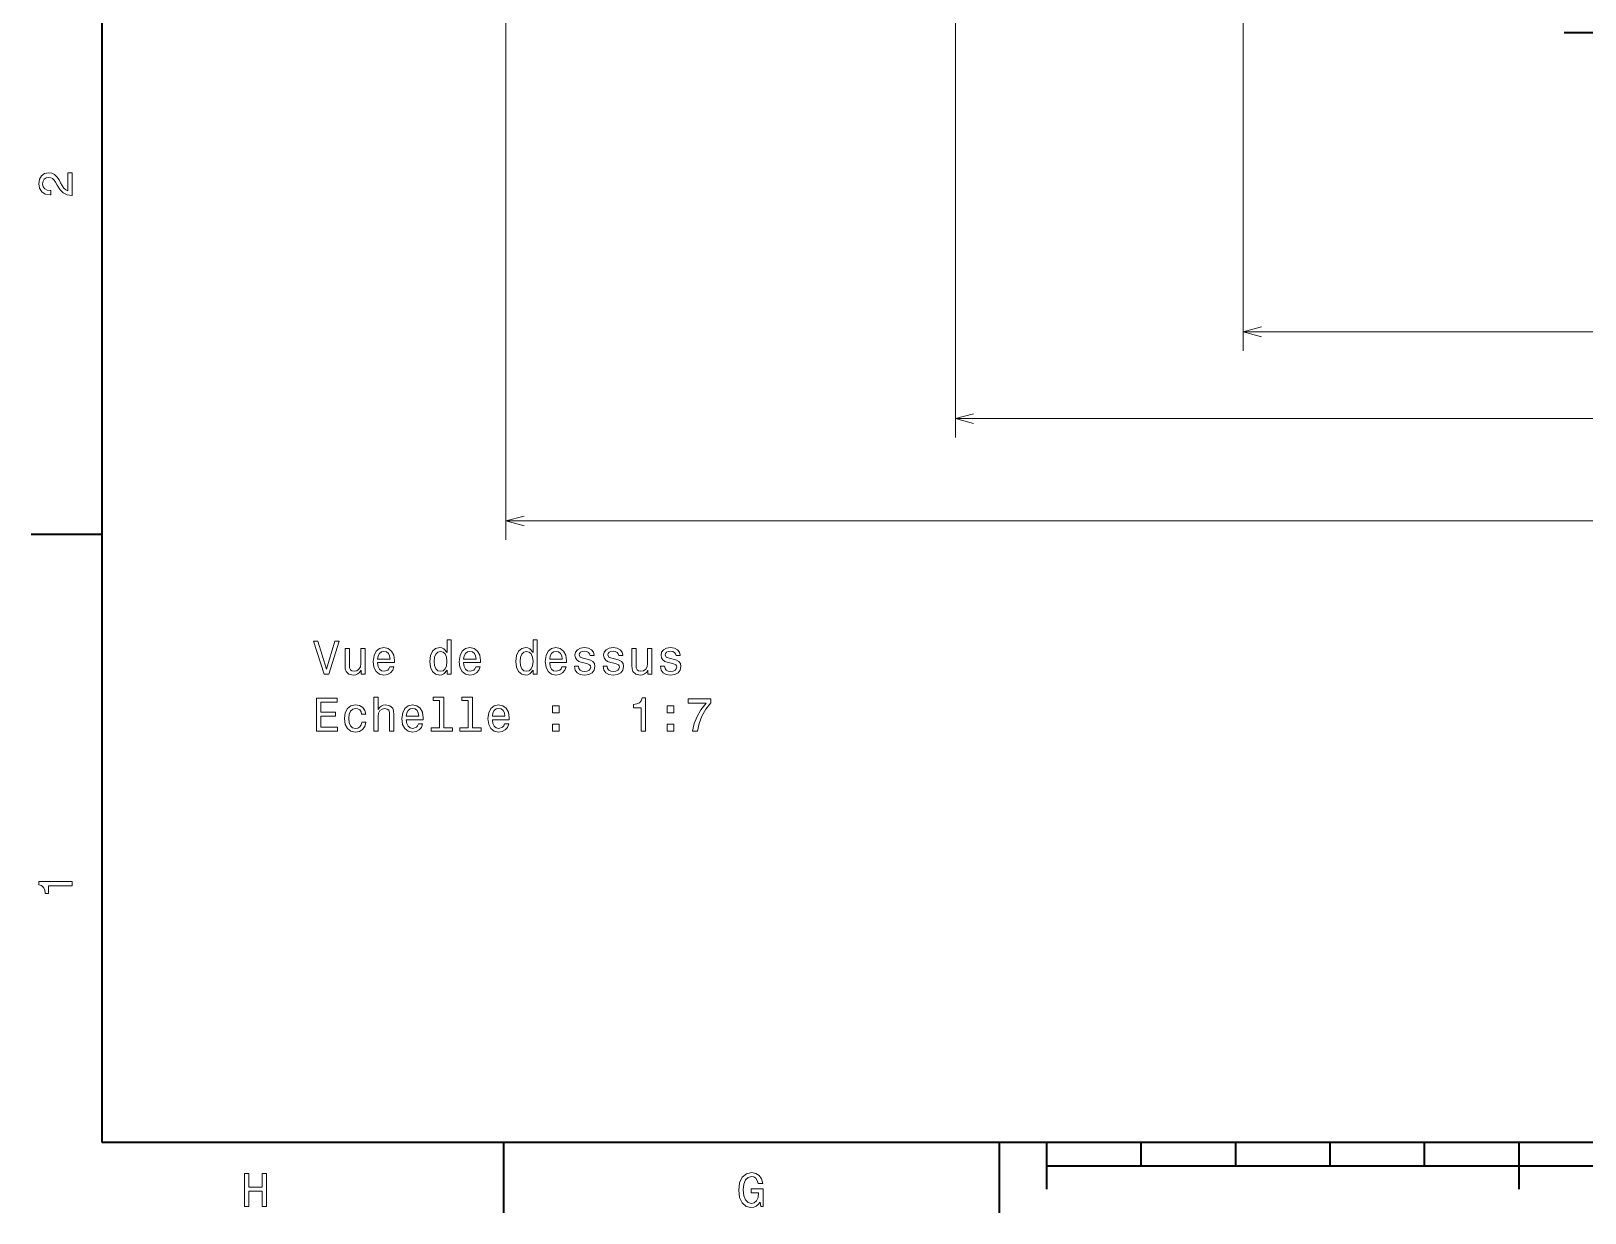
# Model space of a CAD drawing. Extents: x 0 to 420, y 0 to 297.
# Drawn here: x 2.5 to 167, y 2.5 to 127.6 of the extents above; entities that cross this region are included whole.
import ezdxf

# ---------------------------------------------------------------- set-up
doc = ezdxf.new("R2010")
doc.units = 0

msp = doc.modelspace()

# ---------------------------------------------------------------- linework, layer by layer
at = {"color": 7, "lineweight": 35}
for p, q in [((10, 287), (10, 10)), ((10, 10), (410, 10)), ((110, 7.5), (310, 7.5))]:
    msp.add_line(p, q, dxfattribs=at)
at = {"color": 7, "lineweight": 13}
for p, q in [((52.773865, 139.360016), (52.773865, 73.737663)), ((100.356438, 138.537109), (100.356438, 84.559921)), ((130.827286, 135.058762), (130.827286, 93.750725)), ((130.827286, 95.750725), (375.684418, 95.750725)), ((100.356438, 86.559921), (375.684418, 86.559921)), ((52.773865, 75.737663), (375.684418, 75.737663))]:
    msp.add_line(p, q, dxfattribs=at)
at = {"color": 7, "lineweight": 35, "ltscale": 0.089655}
msp.add_line((164.802582, 127.413307), (168.388794, 127.413307), dxfattribs=at)
at = {"color": 7, "lineweight": 35, "ltscale": 0.1875}
for p, q in [((10, 74.300003), (2.5, 74.300003)), ((52.5, 10), (52.5, 2.5)), ((105, 10), (105, 2.5))]:
    msp.add_line(p, q, dxfattribs=at)
at = {"color": 7, "lineweight": 35, "ltscale": 0.125}
for p, q in [((110, 10), (110, 5)), ((160, 10), (160, 5))]:
    msp.add_line(p, q, dxfattribs=at)
at = {"color": 7, "lineweight": 35, "ltscale": 0.0625}
for p, q in [((120, 10), (120, 7.5)), ((130, 10), (130, 7.5)), ((140, 10), (140, 7.5)), ((150, 10), (150, 7.5))]:
    msp.add_line(p, q, dxfattribs=at)
at = {"color": 7, "lineweight": 13}
for points in [[(6.833213, 110.169449), (6.833213, 112.575073), (6.399496, 112.575073), (6.399496, 110.673775), (6.162464, 110.779686), (5.965778, 110.961243), (5.607709, 111.521034), (5.456412, 111.818588), (5.239553, 112.151443), (4.987392, 112.388474), (4.689842, 112.524643), (4.351945, 112.575073), (3.928314, 112.489334), (3.595461, 112.252304), (3.383646, 111.889191), (3.307997, 111.420174), (3.393732, 110.93602), (3.630764, 110.567871), (4.009006, 110.330833), (4.508286, 110.250145), (4.578891, 110.250145), (4.578891, 110.709076), (4.538545, 110.709076), (4.195605, 110.754463), (3.943444, 110.890633), (3.782061, 111.107491), (3.726585, 111.394958), (3.777017, 111.687462), (3.903098, 111.90432), (4.099784, 112.045532), (4.346902, 112.095963), (4.578891, 112.060661), (4.775577, 111.964844), (4.947046, 111.803459), (5.098343, 111.581558), (5.259727, 111.284004), (5.572406, 110.789772), (5.90526, 110.441788), (6.308718, 110.235016), (6.818084, 110.169449)], [(34.651386, 63.022228), (33.773865, 60.041679), (32.871124, 63.022228), (32.392017, 63.022228), (33.521702, 59.517185), (34.026024, 59.517185), (35.130489, 63.022228)], [(46.538273, 59.935772), (46.538273, 59.517185), (46.982075, 59.517185), (46.982075, 63.138222), (46.543316, 63.138222), (46.543316, 61.811855), (46.205418, 62.195137), (45.998646, 62.285915), (45.761616, 62.32122), (45.332939, 62.220356), (45.000088, 61.937935), (44.78323, 61.484043), (44.707581, 60.873814), (44.78323, 60.263584), (45.000088, 59.804649), (45.332939, 59.517185), (45.761616, 59.421364), (45.998646, 59.456665), (46.210461, 59.547443)], [(55.646339, 59.935772), (55.646339, 59.517185), (56.090145, 59.517185), (56.090145, 63.138222), (55.651382, 63.138222), (55.651382, 61.811855), (55.313488, 62.195137), (55.106716, 62.285915), (54.869682, 62.32122), (54.44101, 62.220356), (54.108154, 61.937935), (53.891296, 61.484043), (53.815647, 60.873814), (53.891296, 60.263584), (54.108154, 59.804649), (54.44101, 59.517185), (54.869682, 59.421364), (55.106716, 59.456665), (55.318531, 59.547443)], [(37.853832, 62.225399), (37.41003, 62.225399), (37.41003, 60.661999), (37.359596, 60.298885), (37.213345, 60.036636), (36.986397, 59.875256), (36.688847, 59.824821), (36.451817, 59.86517), (36.300518, 59.986206), (36.214787, 60.192978), (36.194611, 60.485485), (36.194611, 62.225399), (35.750809, 62.225399), (35.750809, 60.445141), (35.765938, 60.08707), (35.861759, 59.78952), (36.154266, 59.517185), (36.623287, 59.421364), (36.875446, 59.456665), (37.092308, 59.547443), (37.278908, 59.703785), (37.430202, 59.930729), (37.430202, 59.517185), (37.853832, 59.517185)], [(39.190289, 60.742691), (40.965504, 60.742691), (40.970547, 60.949463), (40.889854, 61.529434), (40.667953, 61.96315), (40.31493, 62.225399), (39.845909, 62.32122), (39.386974, 62.220356), (39.033951, 61.937935), (38.807003, 61.479), (38.726311, 60.873814), (38.80196, 60.253498), (39.028908, 59.799606), (39.376888, 59.517185), (39.83078, 59.421364), (40.224152, 59.486927), (40.546917, 59.658394), (40.783947, 59.930729), (40.920116, 60.293842), (40.481354, 60.293842), (40.390575, 60.092113), (40.259453, 59.940815), (39.886253, 59.819778), (39.598789, 59.875256), (39.381931, 60.051765), (39.240723, 60.33923), (39.190289, 60.727558)], [(39.190289, 61.115887), (39.245766, 61.463871), (39.381931, 61.721077), (39.588703, 61.877415), (39.861038, 61.932892), (40.12833, 61.877415), (40.335102, 61.721077), (40.461182, 61.463871), (40.506573, 61.115887)], [(45.837261, 61.922806), (46.129768, 61.8522), (46.351673, 61.655514), (46.482796, 61.327705), (46.53323, 60.873814), (46.482796, 60.414879), (46.351673, 60.08707), (46.129768, 59.885342), (45.837261, 59.819778), (45.559887, 59.885342), (45.348068, 60.08707), (45.20686, 60.419922), (45.161469, 60.873814), (45.20686, 61.322662), (45.348068, 61.650471), (45.559887, 61.8522)], [(48.298355, 60.742691), (50.073574, 60.742691), (50.078617, 60.949463), (49.997925, 61.529434), (49.776024, 61.96315), (49.422997, 62.225399), (48.953976, 62.32122), (48.495041, 62.220356), (48.142017, 61.937935), (47.915073, 61.479), (47.834381, 60.873814), (47.91003, 60.253498), (48.136974, 59.799606), (48.484955, 59.517185), (48.938847, 59.421364), (49.332218, 59.486927), (49.654984, 59.658394), (49.892017, 59.930729), (50.028183, 60.293842), (49.589424, 60.293842), (49.498646, 60.092113), (49.367519, 59.940815), (48.994324, 59.819778), (48.70686, 59.875256), (48.489998, 60.051765), (48.348789, 60.33923), (48.298355, 60.727558)], [(48.298355, 61.115887), (48.353832, 61.463871), (48.489998, 61.721077), (48.69677, 61.877415), (48.969105, 61.932892), (49.236397, 61.877415), (49.443169, 61.721077), (49.569248, 61.463871), (49.614639, 61.115887)], [(54.945332, 61.922806), (55.237839, 61.8522), (55.45974, 61.655514), (55.590866, 61.327705), (55.641296, 60.873814), (55.590866, 60.414879), (55.45974, 60.08707), (55.237839, 59.885342), (54.945332, 59.819778), (54.667953, 59.885342), (54.456139, 60.08707), (54.31493, 60.419922), (54.269539, 60.873814), (54.31493, 61.322662), (54.456139, 61.650471), (54.667953, 61.8522)], [(57.406425, 60.742691), (59.181641, 60.742691), (59.186684, 60.949463), (59.105995, 61.529434), (58.88409, 61.96315), (58.531067, 62.225399), (58.062046, 62.32122), (57.603111, 62.220356), (57.250088, 61.937935), (57.02314, 61.479), (56.942448, 60.873814), (57.018097, 60.253498), (57.245041, 59.799606), (57.593025, 59.517185), (58.046917, 59.421364), (58.440289, 59.486927), (58.763054, 59.658394), (59.000088, 59.930729), (59.136253, 60.293842), (58.697491, 60.293842), (58.606712, 60.092113), (58.47559, 59.940815), (58.10239, 59.819778), (57.814926, 59.875256), (57.598068, 60.051765), (57.45686, 60.33923), (57.406425, 60.727558)], [(57.406425, 61.115887), (57.461903, 61.463871), (57.598068, 61.721077), (57.80484, 61.877415), (58.077175, 61.932892), (58.344467, 61.877415), (58.551239, 61.721077), (58.677319, 61.463871), (58.72271, 61.115887)], [(61.380489, 61.095715), (60.951813, 61.196579), (60.63409, 61.312572), (60.528183, 61.549606), (60.558441, 61.716034), (60.664349, 61.83707), (60.835819, 61.91272), (61.082939, 61.942978), (61.319969, 61.91272), (61.506569, 61.821941), (61.627605, 61.685772), (61.67804, 61.504215), (62.111755, 61.504215), (62.111755, 61.514301), (62.03611, 61.842113), (61.829334, 62.099316), (61.506569, 62.2607), (61.082939, 62.32122), (60.654263, 62.2607), (60.341583, 62.094273), (60.144897, 61.847157), (60.084377, 61.534477), (60.129768, 61.231884), (60.270977, 61.020065), (60.502968, 60.868771), (60.840862, 60.762863), (61.335098, 60.641827), (61.637691, 60.515743), (61.718384, 60.414879), (61.748646, 60.263584), (61.703255, 60.076984), (61.582218, 59.935772), (61.385532, 59.844994), (61.123283, 59.814735), (60.845905, 59.844994), (60.644176, 59.950901), (60.508011, 60.122372), (60.452534, 60.359406), (60.023861, 60.359406), (60.094467, 59.955948), (60.301239, 59.663437), (60.629047, 59.486927), (61.082939, 59.421364), (61.557003, 59.486927), (61.904984, 59.663437), (62.116798, 59.945858), (62.192448, 60.314014), (62.136974, 60.631737), (61.980633, 60.848598), (61.723427, 60.989807)], [(64.416512, 61.095715), (63.987835, 61.196579), (63.670113, 61.312572), (63.564205, 61.549606), (63.594463, 61.716034), (63.700371, 61.83707), (63.871841, 61.91272), (64.118958, 61.942978), (64.355988, 61.91272), (64.542587, 61.821941), (64.663628, 61.685772), (64.714058, 61.504215), (65.147774, 61.504215), (65.147774, 61.514301), (65.072128, 61.842113), (64.865356, 62.099316), (64.542587, 62.2607), (64.118958, 62.32122), (63.690285, 62.2607), (63.377605, 62.094273), (63.18092, 61.847157), (63.120399, 61.534477), (63.165791, 61.231884), (63.306999, 61.020065), (63.53899, 60.868771), (63.876884, 60.762863), (64.371117, 60.641827), (64.673714, 60.515743), (64.754402, 60.414879), (64.78466, 60.263584), (64.739273, 60.076984), (64.61824, 59.935772), (64.421555, 59.844994), (64.159309, 59.814735), (63.881927, 59.844994), (63.680199, 59.950901), (63.544033, 60.122372), (63.488556, 60.359406), (63.059883, 60.359406), (63.130489, 59.955948), (63.337261, 59.663437), (63.66507, 59.486927), (64.118958, 59.421364), (64.593018, 59.486927), (64.941002, 59.663437), (65.152817, 59.945858), (65.22847, 60.314014), (65.172989, 60.631737), (65.016655, 60.848598), (64.759445, 60.989807)], [(68.214058, 62.225399), (67.770256, 62.225399), (67.770256, 60.661999), (67.719818, 60.298885), (67.57357, 60.036636), (67.346619, 59.875256), (67.049072, 59.824821), (66.812042, 59.86517), (66.660744, 59.986206), (66.575005, 60.192978), (66.554832, 60.485485), (66.554832, 62.225399), (66.111031, 62.225399), (66.111031, 60.445141), (66.12616, 60.08707), (66.221985, 59.78952), (66.514488, 59.517185), (66.983513, 59.421364), (67.235672, 59.456665), (67.45253, 59.547443), (67.63913, 59.703785), (67.790428, 59.930729), (67.790428, 59.517185), (68.214058, 59.517185)], [(70.488556, 61.095715), (70.059875, 61.196579), (69.742157, 61.312572), (69.636246, 61.549606), (69.666504, 61.716034), (69.772415, 61.83707), (69.943886, 61.91272), (70.191002, 61.942978), (70.428032, 61.91272), (70.614632, 61.821941), (70.735672, 61.685772), (70.786102, 61.504215), (71.219818, 61.504215), (71.219818, 61.514301), (71.144173, 61.842113), (70.937401, 62.099316), (70.614632, 62.2607), (70.191002, 62.32122), (69.762329, 62.2607), (69.449646, 62.094273), (69.25296, 61.847157), (69.192444, 61.534477), (69.237831, 61.231884), (69.379044, 61.020065), (69.611031, 60.868771), (69.948929, 60.762863), (70.443161, 60.641827), (70.745758, 60.515743), (70.826447, 60.414879), (70.856705, 60.263584), (70.811317, 60.076984), (70.690285, 59.935772), (70.493599, 59.844994), (70.231346, 59.814735), (69.953972, 59.844994), (69.752243, 59.950901), (69.616074, 60.122372), (69.5606, 60.359406), (69.131927, 60.359406), (69.20253, 59.955948), (69.409302, 59.663437), (69.737114, 59.486927), (70.191002, 59.421364), (70.665062, 59.486927), (71.013046, 59.663437), (71.224861, 59.945858), (71.300514, 60.314014), (71.245033, 60.631737), (71.088699, 60.848598), (70.83149, 60.989807)], [(32.714787, 53.470356), (34.933804, 53.470356), (34.933804, 53.893986), (33.178761, 53.893986), (33.178761, 55.079147), (34.742161, 55.079147), (34.742161, 55.497734), (33.178761, 55.497734), (33.178761, 56.546726), (34.893459, 56.546726), (34.893459, 56.970356), (32.714787, 56.970356)], [(37.490723, 55.280876), (37.929482, 55.280876), (37.838703, 55.684334), (37.621845, 56.002056), (37.283951, 56.198742), (36.845188, 56.274391), (36.361038, 56.173527), (35.992882, 55.891106), (35.760895, 55.432171), (35.680202, 54.816898), (35.755852, 54.206669), (35.982796, 53.752777), (36.340866, 53.470356), (36.830059, 53.374535), (37.263775, 53.450184), (37.601673, 53.661999), (37.83366, 53.99485), (37.934525, 54.438656), (37.510895, 54.438656), (37.435246, 54.156235), (37.294037, 53.94442), (37.092308, 53.813297), (36.845188, 53.772949), (36.537552, 53.838512), (36.315651, 54.040241), (36.179482, 54.36805), (36.134094, 54.832027), (36.179482, 55.285919), (36.320694, 55.613728), (36.547638, 55.815456), (36.845188, 55.886063), (37.107437, 55.840672), (37.304123, 55.724678), (37.435246, 55.533035)], [(38.80196, 53.470356), (39.245766, 53.470356), (39.245766, 55.033756), (39.291153, 55.391827), (39.437408, 55.654072), (39.664352, 55.815456), (39.966946, 55.875977), (40.209023, 55.825542), (40.360317, 55.689377), (40.435966, 55.462429), (40.461182, 55.159836), (40.461182, 53.470356), (40.904987, 53.470356), (40.904987, 55.250614), (40.884811, 55.608685), (40.794033, 55.906235), (40.496483, 56.17857), (40.032509, 56.274391), (39.780346, 56.239086), (39.563488, 56.143265), (39.381931, 55.99197), (39.245766, 55.785198), (39.245766, 57.091393), (38.80196, 57.091393)], [(42.226311, 54.695862), (44.00153, 54.695862), (44.006573, 54.902634), (43.92588, 55.482605), (43.703976, 55.916321), (43.350952, 56.17857), (42.881931, 56.274391), (42.422997, 56.173527), (42.069973, 55.891106), (41.843025, 55.432171), (41.762333, 54.826984), (41.837982, 54.206669), (42.06493, 53.752777), (42.41291, 53.470356), (42.866802, 53.374535), (43.260174, 53.440098), (43.582939, 53.611565), (43.819973, 53.8839), (43.956139, 54.247013), (43.51738, 54.247013), (43.426601, 54.045284), (43.295475, 53.893986), (42.922276, 53.772949), (42.634811, 53.828426), (42.417953, 54.004936), (42.276745, 54.2924), (42.226311, 54.680729)], [(45.756573, 56.718193), (45.756573, 53.843555), (44.843746, 53.843555), (44.843746, 53.470356), (47.108154, 53.470356), (47.108154, 53.843555), (46.200375, 53.843555), (46.200375, 57.091393), (45.060604, 57.091393), (45.060604, 56.718193)], [(48.792591, 56.718193), (48.792591, 53.843555), (47.879768, 53.843555), (47.879768, 53.470356), (50.144176, 53.470356), (50.144176, 53.843555), (49.236397, 53.843555), (49.236397, 57.091393), (48.09663, 57.091393), (48.09663, 56.718193)], [(51.334381, 54.695862), (53.109596, 54.695862), (53.114639, 54.902634), (53.033947, 55.482605), (52.812046, 55.916321), (52.459019, 56.17857), (51.989998, 56.274391), (51.531067, 56.173527), (51.17804, 55.891106), (50.951096, 55.432171), (50.870403, 54.826984), (50.946053, 54.206669), (51.172997, 53.752777), (51.520981, 53.470356), (51.974869, 53.374535), (52.36824, 53.440098), (52.69101, 53.611565), (52.92804, 53.8839), (53.064205, 54.247013), (52.625446, 54.247013), (52.534668, 54.045284), (52.403545, 53.893986), (52.030346, 53.772949), (51.742882, 53.828426), (51.526024, 54.004936), (51.384811, 54.2924), (51.334381, 54.680729)], [(57.714062, 55.427128), (58.410027, 55.427128), (58.410027, 56.17857), (57.714062, 56.17857)], [(67.07933, 53.470356), (67.538261, 53.470356), (67.538261, 56.995571), (67.195328, 56.995571), (67.104546, 56.687935), (66.922989, 56.481163), (66.645615, 56.360126), (66.262329, 56.319778), (66.262329, 55.961712), (67.07933, 55.961712)], [(69.858147, 55.427128), (70.554115, 55.427128), (70.554115, 56.17857), (69.858147, 56.17857)], [(72.541145, 53.470356), (73.050514, 53.470356), (73.216934, 54.30249), (73.509445, 55.079147), (73.922989, 55.800327), (74.462616, 56.47612), (74.462616, 56.894707), (72.062035, 56.894707), (72.062035, 56.435772), (73.978462, 56.435772), (73.423706, 55.754936), (73.005119, 55.043842), (72.712616, 54.287357)], [(42.226311, 55.069057), (42.281788, 55.417042), (42.417953, 55.674248), (42.624725, 55.830585), (42.89706, 55.886063), (43.164352, 55.830585), (43.371124, 55.674248), (43.497204, 55.417042), (43.542595, 55.069057)], [(51.334381, 55.069057), (51.389854, 55.417042), (51.526024, 55.674248), (51.732796, 55.830585), (52.005131, 55.886063), (52.272419, 55.830585), (52.479191, 55.674248), (52.605274, 55.417042), (52.650661, 55.069057)], [(57.714062, 53.470356), (58.410027, 53.470356), (58.410027, 54.221798), (57.714062, 54.221798)], [(69.858147, 53.470356), (70.554115, 53.470356), (70.554115, 54.221798), (69.858147, 54.221798)], [(6.833213, 37.109222), (6.833213, 37.568153), (3.307997, 37.568153), (3.307997, 37.225216), (3.615634, 37.134438), (3.822406, 36.952881), (3.943444, 36.675503), (3.98379, 36.292217), (4.341859, 36.292217), (4.341859, 37.109222)], [(25.079971, 3.166787), (25.548992, 3.166787), (25.548992, 4.810879), (26.95101, 4.810879), (26.95101, 3.166787), (27.414986, 3.166787), (27.414986, 6.666787), (26.95101, 6.666787), (26.95101, 5.239553), (25.548992, 5.239553), (25.548992, 6.666787), (25.079971, 6.666787)], [(79.672913, 3.635807), (79.758644, 3.166787), (80.010803, 3.166787), (80.010803, 5.057997), (78.734871, 5.057997), (78.734871, 4.629323), (79.521614, 4.629323), (79.521614, 4.599063), (79.46109, 4.135087), (79.299713, 3.792147), (79.052589, 3.575288), (78.744957, 3.504683), (78.402016, 3.595461), (78.134727, 3.867795), (77.963257, 4.316643), (77.902733, 4.931916), (77.958214, 5.542147), (78.129684, 5.990994), (78.402016, 6.263329), (78.770172, 6.35915), (79.022331, 6.308718), (79.229103, 6.167507), (79.380402, 5.930475), (79.466141, 5.612752), (79.965416, 5.612752), (79.83429, 6.096902), (79.587173, 6.460014), (79.239189, 6.681916), (78.80043, 6.762608), (78.225502, 6.636527), (77.791786, 6.268372), (77.514404, 5.6884), (77.418587, 4.916787), (77.514404, 4.14013), (77.791786, 3.560158), (78.200287, 3.192003), (78.714699, 3.070965), (79.002159, 3.111311), (79.259361, 3.212176), (79.48127, 3.388689)]]:
    msp.add_lwpolyline(points, close=True, dxfattribs=at)
for points in [[(132.75914, 96.268364), (130.827286, 95.750725), (132.75914, 95.233086)], [(102.288284, 87.07756), (100.356438, 86.559921), (102.288284, 86.042282)], [(54.705715, 76.255302), (52.773865, 75.737663), (54.705715, 75.220024)]]:
    msp.add_lwpolyline(points, dxfattribs=at)

doc.saveas('drawing.dxf')
